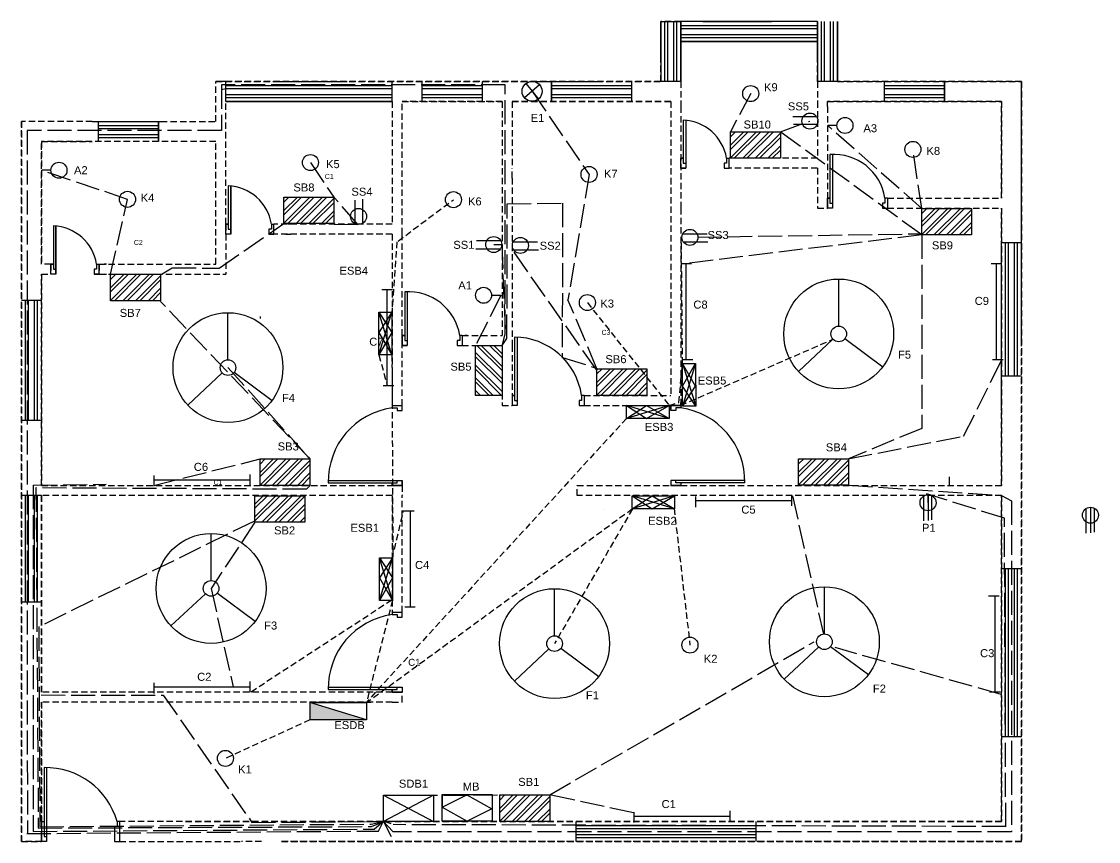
# Model space of a CAD drawing. Header units: millimetres. Extents: x 5814 to 14117, y 764 to 2474.
# Drawn here: x 13578 to 14117, y 1817 to 2227 of the extents above; entities that cross this region are included whole.
import ezdxf

# ---------------------------------------------------------------- set-up
doc = ezdxf.new("R2010")
doc.units = ezdxf.units.MM
doc.linetypes.add('ACAD_ISO02W100', pattern=[15, 12, -3])
doc.linetypes.add('HIDDEN2', pattern=[4.7625, 3.175, -1.5875])
doc.layers.get('0').update_dxf_attribs({"linetype": 'HIDDEN2'})
for name, color, linetype in [('conduit', 7, 'ACAD_ISO02W100'), ('doors', 6, 'Continuous'), ('emfittings', 7, 'Continuous'), ('fittinglabels', 7, 'Continuous'), ('fittings', 7, 'Continuous'), ('windows', 40, 'Continuous')]:
    doc.layers.add(name, color=color, linetype=linetype)
doc.layers.add('emconduit', color=1, linetype='HIDDEN2', plot=False)
doc.styles.get("Standard").update_dxf_attribs({"font": 'arial.ttf', "height": 4})

msp = doc.modelspace()

# ---------------------------------------------------------------- hatches: boundary and pattern name
at = {"layer": 'emfittings', "true_color": 0x000000}
h = msp.add_hatch(color=18, dxfattribs=at)
h.dxf.hatch_style = 1
h.paths.add_polyline_path([(13722.652, 1886.742), (13722.652, 1878.077), (13750.886, 1878.077)])
at = {"layer": 'fittings'}
h = msp.add_hatch(dxfattribs=at)
h.set_pattern_fill('ANSI32', color=256, scale=0.468168)
h.set_pattern_definition([(45, (12552.8974, 1643.121), (-3.1532, 3.1532), []), (45, (12554.9995, 1643.121), (-3.1532, 3.1532), [])])
h.paths.add_polyline_path([(13932.89, 2172.178), (13932.89, 2158.95), (13957.841, 2158.95), (13957.841, 2172.178)])
h = msp.add_hatch(dxfattribs=at)
h.set_pattern_fill('ANSI32', color=256, scale=0.468168)
h.set_pattern_definition([(45, (12329.6432, 1610.461), (-3.1532, 3.1532), []), (45, (12331.7454, 1610.461), (-3.1532, 3.1532), [])])
h.paths.add_polyline_path([(13709.636, 2139.518), (13709.636, 2126.29), (13734.586, 2126.29), (13734.586, 2139.518)])
h = msp.add_hatch(dxfattribs=at)
h.set_pattern_fill('ANSI32', color=256, scale=0.468168)
h.set_pattern_definition([(45, (12648.505, 1604.779), (-3.1532, 3.1532), []), (45, (12650.6073, 1604.779), (-3.1532, 3.1532), [])])
h.paths.add_polyline_path([(14028.498, 2133.836), (14028.498, 2120.608), (14053.448, 2120.608), (14053.448, 2133.836)])
h = msp.add_hatch(dxfattribs=at)
h.set_pattern_fill('ANSI32', color=256, scale=0.468168)
h.set_pattern_definition([(45, (12243.0306, 1571.8584), (-3.1532, 3.1532), []), (45, (12245.1328, 1571.8584), (-3.1532, 3.1532), [])])
h.paths.add_polyline_path([(13623.023, 2100.915), (13623.023, 2087.687), (13647.974, 2087.687), (13647.974, 2100.915)])
h = msp.add_hatch(dxfattribs=at)
h.set_pattern_fill('ANSI32', color=256, scale=0.468168, angle=90)
h.set_pattern_definition([(135, (14334.5092, 660.3686), (-3.1532, -3.1532), []), (135, (14334.5092, 662.4707), (-3.1532, -3.1532), [])])
h.paths.add_polyline_path([(13805.452, 2040.361), (13818.68, 2040.361), (13818.68, 2065.312), (13805.452, 2065.312)])
h = msp.add_hatch(dxfattribs=at)
h.set_pattern_fill('ANSI32', color=256, scale=0.468168)
h.set_pattern_definition([(45, (12486.1626, 1524.549), (-3.1532, 3.1532), []), (45, (12488.2647, 1524.549), (-3.1532, 3.1532), [])])
h.paths.add_polyline_path([(13866.155, 2053.606), (13866.155, 2040.378), (13891.106, 2040.378), (13891.106, 2053.606)])
h = msp.add_hatch(dxfattribs=at)
h.set_pattern_fill('ANSI32', color=256, scale=0.468168)
h.set_pattern_definition([(45, (12317.7344, 1479.5356), (-3.1532, 3.1532), []), (45, (12319.8366, 1479.5356), (-3.1532, 3.1532), [])])
h.paths.add_polyline_path([(13697.727, 2008.593), (13697.727, 1995.364), (13722.678, 1995.364), (13722.678, 2008.593)])
h = msp.add_hatch(dxfattribs=at)
h.set_pattern_fill('ANSI32', color=256, scale=0.468168)
h.set_pattern_definition([(45, (12586.9786, 1479.6086), (-3.1532, 3.1532), []), (45, (12589.081, 1479.6086), (-3.1532, 3.1532), [])])
h.paths.add_polyline_path([(13966.971, 2008.666), (13966.971, 1995.437), (13991.922, 1995.437), (13991.922, 2008.666)])
h = msp.add_hatch(dxfattribs=at)
h.set_pattern_fill('ANSI32', color=256, scale=0.468168, angle=180)
h.set_pattern_definition([(225, (15100.122, 2505.9596), (3.1532, -3.1532), []), (225, (15098.0197, 2505.9596), (3.1532, -3.1532), [])])
h.paths.add_polyline_path([(13720.129, 1976.903), (13720.129, 1990.131), (13695.179, 1990.131), (13695.179, 1976.903)])
h = msp.add_hatch(dxfattribs=at)
h.set_pattern_fill('ANSI32', color=256, scale=0.468168)
h.set_pattern_definition([(45, (12437.57, 1311.5053), (-3.1532, 3.1532), []), (45, (12439.672, 1311.5053), (-3.1532, 3.1532), [])])
h.paths.add_polyline_path([(13817.563, 1840.562), (13817.563, 1827.334), (13842.513, 1827.334), (13842.513, 1840.562)])

# ---------------------------------------------------------------- linework, layer by layer
for p, q in [((13908.068, 2227.306), (13898.068, 2227.306)), ((13898.068, 2217.306), (13898.068, 2227.306)), ((13908.068, 2227.306), (13898.068, 2227.306)), ((13908.068, 2197.306), (13908.068, 2227.306)), ((13986.375, 2197.306), (13986.375, 2227.306)), ((13898.068, 2197.306), (13898.068, 2217.306)), ((13898.068, 2197.306), (13898.068, 2217.306)), ((13908.068, 2197.306), (13908.068, 2217.306)), ((13976.375, 2197.306), (13976.375, 2217.306)), ((13675.559, 2177.306), (13675.559, 2197.306)), ((13680.559, 2197.306), (13675.559, 2197.306)), ((13908.068, 2197.306), (13908.068, 2184.806)), ((13976.375, 2197.306), (13976.375, 2187.306)), ((14078.467, 2197.306), (13986.375, 2197.306)), ((14078.467, 2197.306), (13986.375, 2197.306)), ((13680.559, 2126.04), (13680.559, 2187.306)), ((13680.559, 2187.306), (13763.772, 2187.306)), ((13763.772, 2187.306), (13763.772, 2126.04)), ((13818.68, 2187.306), (13768.772, 2187.306)), ((13768.772, 2121.04), (13768.772, 2187.306)), ((13818.68, 2187.306), (13818.68, 2070.312)), ((13818.68, 2187.306), (13818.68, 2070.312)), ((13903.068, 2187.306), (13823.68, 2187.306)), ((13823.68, 2187.306), (13823.68, 2154.068)), ((14068.467, 2187.306), (13981.375, 2187.306)), ((13981.375, 2184.806), (13981.375, 2187.306)), ((14068.467, 2187.306), (14068.467, 2138.954)), ((14068.467, 2187.306), (14068.467, 2138.954)), ((13613.834, 2177.306), (13578.467, 2177.306)), ((13613.834, 2177.306), (13648.169, 2177.306)), ((13648.169, 2177.306), (13675.559, 2177.306)), ((13588.467, 2167.306), (13588.467, 2106.04)), ((13675.559, 2167.306), (13588.467, 2167.306)), ((13588.467, 2167.306), (13613.834, 2167.306)), ((13675.559, 2106.04), (13675.559, 2167.306)), ((13823.68, 2149.068), (13823.68, 2154.068)), ((13823.68, 2149.068), (13823.68, 2154.068)), ((13976.375, 2158.954), (13932.156, 2158.954)), ((13932.156, 2153.954), (13932.156, 2158.954)), ((13976.375, 2153.954), (13932.156, 2153.954)), ((13976.375, 2153.954), (13976.375, 2133.954)), ((13823.68, 2149.068), (13823.68, 2065.312)), ((13823.68, 2149.068), (13823.68, 2065.312)), ((13981.375, 2138.954), (13981.375, 2133.954)), ((14011.395, 2138.954), (14068.467, 2138.954)), ((14011.395, 2138.954), (14011.395, 2133.954)), ((13976.375, 2133.954), (13981.375, 2133.954)), ((14011.395, 2133.954), (14068.467, 2133.954)), ((14068.467, 2133.954), (14068.467, 1995.363)), ((14068.467, 2133.954), (14068.467, 1995.363)), ((13680.559, 2126.04), (13680.559, 2121.04)), ((13763.772, 2126.04), (13704.646, 2126.04)), ((13704.646, 2121.04), (13704.646, 2126.04)), ((13713.061, 2126.04), (13711.811, 2126.04)), ((13680.559, 2121.04), (13680.559, 2101.04)), ((13763.772, 2121.04), (13704.646, 2121.04)), ((13710.561, 2121.04), (13713.061, 2121.04)), ((13763.772, 2121.04), (13763.772, 2035.383)), ((13763.772, 2121.04), (13763.772, 2035.383)), ((13768.772, 2070.312), (13768.772, 2121.04)), ((13768.772, 2070.312), (13768.772, 2121.04)), ((13593.15, 2106.04), (13588.467, 2106.04)), ((13593.15, 2106.04), (13593.15, 2101.04)), ((13617.237, 2106.04), (13675.559, 2106.04)), ((13617.237, 2106.04), (13617.237, 2101.04)), ((13620.968, 2106.04), (13619.718, 2106.04)), ((13641.675, 2106.133), (13641.675, 2106.115)), ((13588.467, 2101.04), (13588.467, 1995.363)), ((13588.467, 2101.04), (13593.15, 2101.04)), ((13617.237, 2101.04), (13675.559, 2101.04)), ((13617.237, 2101.04), (13680.559, 2101.04)), ((13618.468, 2101.04), (13620.968, 2101.04)), ((13768.772, 2070.312), (13768.772, 2065.312)), ((13798.792, 2070.312), (13818.68, 2070.312)), ((13798.792, 2070.312), (13798.792, 2065.312)), ((13801.273, 2070.312), (13800.023, 2070.312)), ((13801.273, 2070.312), (13800.023, 2070.312)), ((13768.772, 2035.383), (13768.772, 2065.312)), ((13768.772, 2035.383), (13768.772, 2065.312)), ((13798.773, 2065.312), (13801.273, 2065.312)), ((13798.773, 2065.312), (13801.273, 2065.312)), ((13798.792, 2065.312), (13818.68, 2065.312)), ((13798.792, 2065.312), (13818.68, 2065.312)), ((13818.68, 2065.312), (13818.68, 2035.378)), ((13818.68, 2065.312), (13818.68, 2035.378)), ((13823.68, 2065.312), (13823.68, 2035.378)), ((13763.772, 2035.383), (13768.772, 2035.383)), ((13818.68, 2035.378), (13823.68, 2035.378)), ((13818.68, 2035.378), (13823.68, 2035.378)), ((13823.68, 2040.378), (13823.68, 2035.378)), ((13859.7, 2040.378), (13903.068, 2040.378)), ((13859.7, 2040.378), (13903.068, 2040.378)), ((13859.7, 2040.378), (13859.7, 2035.378)), ((13859.7, 2035.378), (13903.068, 2035.378)), ((13859.7, 2035.378), (13903.068, 2035.378)), ((13903.068, 2035.378), (13908.068, 2035.378)), ((13588.467, 1995.363), (13675.559, 1995.363)), ((13675.559, 1995.363), (13763.772, 1995.363)), ((13768.772, 1995.363), (13763.772, 1995.363)), ((13768.772, 1995.363), (13768.772, 1990.363)), ((13856.269, 1995.363), (13903.068, 1995.363)), ((13856.269, 1990.363), (13856.269, 1995.363)), ((13856.269, 1992.863), (13856.269, 1992.863)), ((13908.068, 1995.363), (13903.068, 1995.363)), ((13908.068, 1995.363), (14068.467, 1995.363)), ((13588.467, 1990.363), (13588.467, 1892.009)), ((13763.772, 1990.363), (13588.467, 1990.363)), ((13763.772, 1990.363), (13763.772, 1932.029)), ((13768.772, 1932.029), (13768.772, 1990.363)), ((14068.467, 1990.363), (13856.269, 1990.363)), ((14068.467, 1990.363), (14068.467, 1827.306)), ((14068.467, 1990.363), (14068.467, 1827.306)), ((13763.772, 1932.029), (13768.772, 1932.029)), ((13763.772, 1892.009), (13588.467, 1892.009)), ((13763.772, 1892.009), (13768.772, 1892.009)), ((13768.772, 1887.009), (13768.772, 1892.009)), ((13588.467, 1887.009), (13588.467, 1827.306)), ((13763.772, 1887.009), (13588.467, 1887.009)), ((13763.772, 1887.009), (13768.772, 1887.009)), ((13578.467, 1827.323), (13578.467, 1827.306)), ((13588.467, 1827.306), (13588.467, 1817.323)), ((14068.467, 1827.306), (13627.446, 1827.306)), ((13627.446, 1827.306), (13627.446, 1817.323)), ((14068.467, 1827.323), (13660.467, 1827.323)), ((13698.467, 1827.323), (13698.467, 1827.306)), ((13708.467, 1827.323), (13708.467, 1827.306)), ((13889.495, 1827.323), (13889.495, 1827.306)), ((14068.467, 1827.323), (13915.517, 1827.323)), ((13627.446, 1817.323), (13688.467, 1817.323)), ((13627.446, 1817.323), (13688.467, 1817.323)), ((13698.467, 1817.323), (13688.467, 1817.323)), ((13698.467, 1817.323), (13688.467, 1817.323)), ((14068.467, 1817.323), (13708.467, 1817.323)), ((14068.467, 1817.323), (13708.467, 1817.323))]:
    msp.add_line(p, q)
for points in [[(13675.559, 2197.306), (13898.068, 2197.306)], [(13898.068, 2197.306), (13675.559, 2197.306)], [(13898.068, 2197.306), (13675.559, 2197.306)], [(13898.068, 2197.306), (13675.559, 2197.306)], [(13898.068, 2197.306), (13680.559, 2197.306)], [(13898.068, 2197.306), (13680.559, 2197.306)], [(13898.068, 2197.306), (13680.559, 2197.306)], [(13898.068, 2197.306), (13680.559, 2197.306)], [(13986.375, 2197.306), (14078.467, 2197.306), (14078.467, 1817.323), (13708.467, 1817.323)], [(13708.467, 1817.323), (14078.467, 1817.323), (14078.467, 2197.306), (13986.375, 2197.306)], [(13708.467, 1817.323), (14078.467, 1817.323), (14078.467, 2197.306), (13986.375, 2197.306)], [(13708.467, 1817.323), (14078.467, 1817.323), (14078.467, 2197.306), (13986.375, 2197.306)], [(13986.375, 2197.306), (14078.467, 2197.306), (14078.467, 1817.323), (13708.467, 1817.323)], [(13708.467, 1817.323), (14078.467, 1817.323), (14078.467, 2197.306), (13986.375, 2197.306)], [(13708.467, 1817.323), (14078.467, 1817.323), (14078.467, 2197.306), (13986.375, 2197.306)], [(13708.467, 1817.323), (14078.467, 1817.323), (14078.467, 2197.306), (13986.375, 2197.306)], [(14078.467, 2067.323), (14078.467, 2197.306), (13986.375, 2197.306)], [(14078.467, 2067.323), (14078.467, 2197.306), (13986.375, 2197.306)], [(13818.68, 2187.306), (13768.772, 2187.306)], [(13768.772, 2187.306), (13818.68, 2187.306)], [(13818.68, 2187.306), (13768.772, 2187.306)], [(13903.068, 2187.306), (13823.68, 2187.306)], [(13823.68, 2187.306), (13903.068, 2187.306)], [(13903.068, 2187.306), (13823.68, 2187.306)], [(13903.068, 2187.306), (13903.068, 2149.068)], [(13976.375, 2187.306), (13976.375, 2158.954)], [(14068.467, 2138.954), (14068.467, 2187.306), (13981.375, 2187.306)], [(13981.375, 2187.306), (14068.467, 2187.306), (14068.467, 2138.954)], [(14068.467, 2138.954), (14068.467, 2187.306), (13981.375, 2187.306)], [(14068.467, 2138.954), (14068.467, 2187.306), (13981.375, 2187.306)], [(14068.467, 2138.954), (14068.467, 2187.306), (13981.375, 2187.306)], [(13908.068, 2184.806), (13908.068, 2133.954)], [(13981.375, 2184.806), (13981.375, 2133.954)], [(13588.467, 1817.323), (13578.467, 1817.323), (13578.467, 2177.306)], [(13578.467, 2177.306), (13578.467, 1817.323), (13588.467, 1817.323)], [(13588.467, 1817.323), (13578.467, 1817.323), (13578.467, 2177.306)], [(13578.467, 2177.306), (13578.467, 1817.323), (13588.467, 1817.323)], [(13578.467, 2177.306), (13578.467, 1817.323), (13588.467, 1817.323)], [(13578.467, 2177.306), (13578.467, 1817.323), (13588.467, 1817.323)], [(13588.467, 1817.323), (13578.467, 1817.323), (13578.467, 2177.306)], [(13578.467, 2177.306), (13578.467, 1817.323), (13588.467, 1817.323)], [(13588.467, 1817.323), (13578.467, 1817.323), (13578.467, 2177.306)], [(13578.467, 2177.306), (13578.467, 1817.323), (13588.467, 1817.323)], [(13578.467, 2177.306), (13578.467, 1817.323), (13588.467, 1817.323)], [(13578.467, 2177.306), (13578.467, 1817.323), (13588.467, 1817.323)], [(13588.467, 2167.306), (13588.467, 2106.04)], [(13588.467, 2106.04), (13588.467, 2167.306)], [(13588.467, 2167.306), (13588.467, 2106.04)], [(13903.068, 2149.068), (13903.068, 2040.378)], [(13903.068, 2149.068), (13903.068, 2040.378)], [(13908.068, 2133.954), (13908.068, 2035.378)], [(13908.068, 2133.954), (13908.068, 2035.378)], [(14068.467, 1995.363), (14068.467, 2133.954)], [(14068.467, 2133.954), (14068.467, 1995.363)], [(14068.467, 1995.363), (14068.467, 2133.954)], [(13588.467, 2101.04), (13588.467, 1995.363)], [(13588.467, 1995.363), (13588.467, 2101.04)], [(13588.467, 2101.04), (13588.467, 1995.363)], [(13588.467, 1990.363), (13588.467, 1892.009)], [(13588.467, 1892.009), (13588.467, 1990.363)], [(13588.467, 1990.363), (13588.467, 1892.009)], [(14068.467, 1990.363), (14068.467, 1827.306), (13627.446, 1827.306)], [(13660.467, 1827.323), (14068.467, 1827.323), (14068.467, 1990.363)], [(13660.467, 1827.323), (14068.467, 1827.323), (14068.467, 1990.363)], [(13588.467, 1827.306), (13588.467, 1887.009)], [(13588.467, 1887.009), (13588.467, 1827.323)]]:
    msp.add_lwpolyline(points)
msp.add_arc((13624.467, 1827.306), 36, 0, 0.02786)
at = {"layer": 'conduit'}
for p, q in [((13820.295, 2195.598), (13678.427, 2195.598)), ((13678.427, 2195.598), (13678.427, 2172.851)), ((13678.516, 2193.382), (13680.559, 2193.806)), ((13820.295, 2071), (13820.295, 2195.598)), ((13833.724, 2192.406), (13862.193, 2150.848)), ((13943.008, 2191.255), (13932.89, 2172.178)), ((13957.841, 2172.178), (13972.616, 2177.553)), ((14028.498, 2133.836), (13981.506, 2175.333)), ((13678.427, 2172.851), (13581.313, 2172.851)), ((13581.313, 2172.851), (13581.369, 1821.246)), ((13932.89, 2172.178), (13957.841, 2172.178)), ((14028.498, 2120.608), (13957.841, 2172.178)), ((14028.498, 2133.836), (14024.1, 2163.374)), ((13722.896, 2156.8), (13734.586, 2139.518)), ((13631.436, 2138.399), (13588.56, 2152.935)), ((13862.193, 2150.848), (13851.639, 2088.082)), ((13746.63, 2125.819), (13734.89, 2139.186)), ((13821.131, 2068.785), (13821.312, 2136.097)), ((13821.312, 2136.097), (13848.952, 2136.418)), ((13848.952, 2136.418), (13848.765, 2059.04)), ((13677.256, 2103.976), (13709.636, 2126.29)), ((13734.754, 2125.956), (13746.63, 2125.819)), ((14028.498, 2120.608), (13910.8, 2106.38)), ((13916.743, 2119.502), (14028.498, 2121.17)), ((14028.498, 2120.608), (14028.498, 2023.841)), ((13814.537, 2115.813), (13818.537, 2115.813)), ((13818.537, 2115.813), (13818.537, 2115.813)), ((13818.537, 2115.813), (13820.295, 2071)), ((13866.051, 2053.023), (13823.23, 2114.092)), ((13648.773, 2101.206), (13653.814, 2104.228)), ((13653.814, 2104.228), (13677.256, 2103.976)), ((13818.08, 2090.407), (13805.452, 2065.312)), ((13722.678, 2008.593), (13647.991, 2087.344)), ((13866.155, 2053.606), (13851.639, 2088.082)), ((13697.769, 2079.78), (13697.769, 2079.78)), ((13697.769, 2079.78), (13697.769, 2078.868)), ((13818.68, 2065.312), (13821.131, 2068.785)), ((13818.916, 2065.794), (13820.295, 2071)), ((13848.973, 2059.299), (13865.885, 2054.047)), ((14049.469, 2019.969), (14068.597, 2058.445)), ((13681.684, 2054.245), (13722.678, 2008.593)), ((13991.778, 2008.66), (14049.469, 2019.969)), ((14028.498, 2023.841), (13991.922, 2008.666)), ((13644.563, 1995.363), (13697.727, 2008.593)), ((13966.971, 2008.666), (13991.922, 2008.666)), ((13584.283, 1995.416), (13620.742, 1995.954)), ((13584.283, 1995.416), (13584.283, 1822.348)), ((13721.006, 1993.413), (13585.683, 1994.131)), ((13585.683, 1994.131), (13586.84, 1824.037)), ((13722.845, 1995.251), (13721.006, 1993.413)), ((13991.922, 1995.437), (14068.467, 1990.363)), ((13963.867, 1990.13), (13979.372, 1920.903)), ((14069.846, 1978.928), (14030.836, 1991.212)), ((14068.467, 1990.363), (14073.42, 1987.674)), ((14073.42, 1987.674), (14073.42, 1822.21)), ((13694.933, 1977.526), (13587.081, 1924.685)), ((13695.179, 1976.903), (13673.255, 1943.826)), ((14070.529, 1824.659), (14069.846, 1978.928)), ((13673.255, 1943.826), (13684.216, 1894.633)), ((13587.081, 1924.685), (13587.67, 1824.702)), ((13842.513, 1840.562), (13974.692, 1917.155)), ((14068.228, 1890.873), (13985.203, 1914.245)), ((13588.284, 1890.563), (13649.339, 1890.446)), ((13649.339, 1890.446), (13693.608, 1826.873)), ((13759.442, 1840.531), (13817.563, 1840.562)), ((13884.375, 1831.666), (13842.513, 1840.562)), ((13587.67, 1824.702), (13753.332, 1826.002)), ((13693.49, 1826.872), (13759.442, 1827.303)), ((13753.332, 1826.002), (13760.152, 1827.421)), ((13753.456, 1824.766), (13759.548, 1827.332)), ((13754.8, 1823.527), (13759.81, 1827.835)), ((13756.956, 1822.551), (13759.412, 1827.409)), ((13764.288, 1822.21), (13759.17, 1827.682)), ((13759.442, 1827.303), (13763.288, 1819.77)), ((13759.554, 1827.401), (13763.028, 1826.349)), ((14070.528, 1824.772), (13764.221, 1825.734)), ((13581.113, 1821.246), (13756.956, 1822.551)), ((13584.283, 1822.348), (13754.8, 1823.527)), ((13586.84, 1824.037), (13753.456, 1824.766)), ((14073.42, 1822.21), (13764.288, 1822.21))]:
    msp.add_line(p, q, dxfattribs=at)
msp.add_lwpolyline([(13623.023, 2100.915), (13631.436, 2138.399)], dxfattribs=at)
at = {"layer": 'doors', "color": 215, "true_color": 0xa953a0}
for p, q in [((13909.318, 2178.008), (13909.318, 2156.454)), ((13909.318, 2178.008), (13909.318, 2156.454)), ((13910.568, 2177.927), (13910.568, 2153.954)), ((13910.568, 2177.911), (13910.568, 2153.954)), ((13982.625, 2160.765), (13982.625, 2136.454)), ((13983.875, 2160.831), (13983.875, 2133.954)), ((13909.318, 2158.954), (13908.068, 2158.954)), ((13908.068, 2153.954), (13910.568, 2153.954)), ((13910.568, 2153.954), (13908.068, 2153.954)), ((13908.068, 2153.954), (13910.568, 2153.954)), ((13909.318, 2156.454), (13910.568, 2156.454)), ((13909.318, 2156.454), (13910.568, 2156.454)), ((13929.656, 2156.454), (13929.656, 2153.954)), ((13930.906, 2156.454), (13929.656, 2156.454)), ((13929.656, 2153.954), (13932.156, 2153.954)), ((13929.656, 2153.954), (13932.156, 2153.954)), ((13930.906, 2158.954), (13932.156, 2158.954)), ((13930.906, 2158.954), (13930.906, 2156.454)), ((13932.156, 2153.954), (13932.156, 2158.954)), ((13982.625, 2158.008), (13982.625, 2136.454)), ((13983.875, 2157.911), (13983.875, 2133.954)), ((13683.059, 2145.013), (13681.809, 2145.095)), ((13681.809, 2145.095), (13681.809, 2126.04)), ((13683.059, 2121.04), (13683.059, 2145.013)), ((13981.375, 2138.954), (13982.625, 2138.954)), ((13982.625, 2138.954), (13981.375, 2138.954)), ((13981.375, 2133.954), (13981.375, 2138.954)), ((13981.375, 2138.954), (13981.375, 2133.954)), ((14010.145, 2138.954), (14010.145, 2136.454)), ((14011.395, 2138.954), (14010.145, 2138.954)), ((14010.145, 2138.954), (14010.145, 2136.454)), ((14011.395, 2138.954), (14011.395, 2133.954)), ((13983.875, 2133.954), (13981.375, 2133.954)), ((13982.625, 2136.454), (13983.875, 2136.454)), ((13982.625, 2136.454), (13983.875, 2136.454)), ((14008.895, 2136.454), (14008.895, 2133.954)), ((14010.145, 2136.454), (14008.895, 2136.454)), ((14008.895, 2136.454), (14008.895, 2133.954)), ((14008.895, 2133.954), (14011.395, 2133.954)), ((13595.65, 2125.013), (13594.4, 2125.095)), ((13594.4, 2125.095), (13594.4, 2106.04)), ((13595.65, 2101.04), (13595.65, 2125.013)), ((13680.559, 2121.04), (13680.559, 2126.04)), ((13680.559, 2126.04), (13681.809, 2126.04)), ((13681.809, 2126.04), (13681.809, 2123.54)), ((13681.809, 2123.54), (13683.059, 2123.54)), ((13683.059, 2123.54), (13683.059, 2121.04)), ((13702.146, 2123.54), (13702.146, 2121.04)), ((13703.396, 2123.54), (13702.146, 2123.54)), ((13703.396, 2126.04), (13704.646, 2126.04)), ((13703.396, 2126.04), (13703.396, 2123.54)), ((13704.646, 2121.04), (13704.646, 2126.04)), ((13683.059, 2121.04), (13680.559, 2121.04)), ((13702.146, 2121.04), (13704.646, 2121.04)), ((13593.15, 2101.04), (13593.15, 2106.04)), ((13593.15, 2106.04), (13594.4, 2106.04)), ((13594.4, 2106.04), (13594.4, 2103.54)), ((13615.987, 2106.04), (13617.237, 2106.04)), ((13615.987, 2106.04), (13615.987, 2103.54)), ((13617.237, 2101.04), (13617.237, 2106.04)), ((13595.65, 2101.04), (13593.15, 2101.04)), ((13594.4, 2103.54), (13595.65, 2103.54)), ((13595.65, 2103.54), (13595.65, 2101.04)), ((13614.737, 2103.54), (13614.737, 2101.04)), ((13615.987, 2103.54), (13614.737, 2103.54)), ((13614.737, 2101.04), (13617.237, 2101.04)), ((13770.022, 2092.123), (13770.022, 2067.812)), ((13770.022, 2092.123), (13770.022, 2067.812)), ((13771.272, 2092.189), (13771.272, 2065.312)), ((13771.272, 2092.189), (13771.272, 2065.312)), ((13768.772, 2070.312), (13768.772, 2065.312)), ((13768.772, 2070.312), (13768.772, 2065.312)), ((13770.022, 2067.812), (13771.272, 2067.812)), ((13770.022, 2067.812), (13771.272, 2067.812)), ((13770.022, 2067.812), (13771.272, 2067.812)), ((13770.022, 2067.812), (13771.272, 2067.812)), ((13770.022, 2067.812), (13771.272, 2067.812)), ((13770.022, 2067.812), (13771.272, 2067.812)), ((13796.292, 2067.812), (13796.292, 2065.312)), ((13797.542, 2067.812), (13796.292, 2067.812)), ((13796.292, 2067.812), (13796.292, 2065.312)), ((13796.292, 2067.812), (13796.292, 2065.312)), ((13797.542, 2067.812), (13796.292, 2067.812)), ((13796.292, 2067.812), (13796.292, 2065.312)), ((13797.542, 2070.312), (13797.542, 2067.812)), ((13798.792, 2070.312), (13797.542, 2070.312)), ((13797.542, 2070.312), (13797.542, 2067.812)), ((13797.542, 2070.312), (13797.542, 2067.812)), ((13797.542, 2070.312), (13797.542, 2067.812)), ((13798.792, 2070.312), (13798.792, 2065.312)), ((13798.792, 2070.312), (13798.792, 2065.312)), ((13824.93, 2069.541), (13824.93, 2037.878)), ((13824.93, 2069.541), (13824.93, 2037.878)), ((13826.18, 2069.505), (13826.18, 2035.378)), ((13826.18, 2069.505), (13826.18, 2035.378)), ((13771.272, 2065.312), (13768.772, 2065.312)), ((13771.272, 2065.312), (13768.772, 2065.312)), ((13796.292, 2065.312), (13798.792, 2065.312)), ((13763.772, 2035.383), (13763.772, 2034.133)), ((13763.772, 2035.383), (13768.772, 2035.383)), ((13763.772, 2035.383), (13763.772, 2034.133)), ((13763.772, 2035.383), (13768.772, 2035.383)), ((13768.772, 2032.883), (13768.772, 2035.383)), ((13768.772, 2032.883), (13768.772, 2035.383)), ((13823.68, 2040.378), (13823.68, 2035.378)), ((13823.68, 2040.378), (13823.68, 2035.378)), ((13826.18, 2035.378), (13823.68, 2035.378)), ((13826.18, 2035.378), (13823.68, 2035.378)), ((13824.93, 2037.878), (13826.18, 2037.878)), ((13824.93, 2037.878), (13826.18, 2037.878)), ((13857.2, 2037.878), (13857.2, 2035.378)), ((13858.45, 2037.878), (13857.2, 2037.878)), ((13857.2, 2037.878), (13857.2, 2035.378)), ((13857.2, 2037.878), (13857.2, 2035.378)), ((13858.45, 2037.878), (13857.2, 2037.878)), ((13857.2, 2037.878), (13857.2, 2035.378)), ((13857.2, 2035.378), (13859.7, 2035.378)), ((13857.2, 2035.378), (13859.7, 2035.378)), ((13858.45, 2040.378), (13858.45, 2037.878)), ((13859.7, 2040.378), (13858.45, 2040.378)), ((13858.45, 2040.378), (13858.45, 2037.878)), ((13858.45, 2040.378), (13858.45, 2037.878)), ((13859.7, 2040.378), (13858.45, 2040.378)), ((13858.45, 2040.378), (13858.45, 2037.878)), ((13859.7, 2040.378), (13859.7, 2035.378)), ((13859.7, 2040.378), (13859.7, 2035.378)), ((13908.068, 2035.383), (13903.068, 2035.383)), ((13903.068, 2032.883), (13903.068, 2035.383)), ((13908.068, 2035.383), (13903.068, 2035.383)), ((13903.068, 2032.883), (13903.068, 2035.383)), ((13908.068, 2035.383), (13908.068, 2034.133)), ((13908.068, 2035.383), (13908.068, 2034.133)), ((13763.772, 2034.133), (13766.272, 2034.133)), ((13763.772, 2034.133), (13766.272, 2034.133)), ((13766.272, 2034.133), (13766.272, 2032.883)), ((13766.272, 2034.133), (13766.272, 2032.883)), ((13766.272, 2032.883), (13768.772, 2032.883)), ((13766.272, 2032.883), (13768.772, 2032.883)), ((13905.568, 2032.883), (13903.068, 2032.883)), ((13905.568, 2032.883), (13903.068, 2032.883)), ((13908.068, 2034.133), (13905.568, 2034.133)), ((13905.568, 2034.133), (13905.568, 2032.883)), ((13908.068, 2034.133), (13905.568, 2034.133)), ((13905.568, 2034.133), (13905.568, 2032.883)), ((13731.848, 1997.863), (13768.772, 1997.863)), ((13740.021, 1997.863), (13768.772, 1997.863)), ((13766.272, 1996.613), (13766.272, 1997.863)), ((13766.272, 1996.613), (13766.272, 1997.863)), ((13768.772, 1997.863), (13768.772, 1995.363)), ((13931.82, 1997.863), (13903.068, 1997.863)), ((13939.993, 1997.863), (13903.068, 1997.863)), ((13903.068, 1997.863), (13903.068, 1995.363)), ((13905.568, 1996.613), (13905.568, 1997.863)), ((13905.568, 1996.613), (13905.568, 1997.863)), ((13731.826, 1996.613), (13766.272, 1996.613)), ((13740.057, 1996.613), (13766.272, 1996.613)), ((13763.772, 1995.363), (13768.772, 1995.363)), ((13908.068, 1995.363), (13903.068, 1995.363)), ((13931.783, 1996.613), (13905.568, 1996.613)), ((13940.015, 1996.613), (13905.568, 1996.613)), ((13763.772, 1932.029), (13763.772, 1930.779)), ((13763.772, 1932.029), (13768.772, 1932.029)), ((13763.772, 1930.779), (13766.272, 1930.779)), ((13766.272, 1930.779), (13766.272, 1929.529)), ((13766.272, 1929.529), (13768.772, 1929.529)), ((13768.772, 1929.529), (13768.772, 1932.029)), ((13731.826, 1893.259), (13766.272, 1893.259)), ((13731.848, 1894.509), (13768.772, 1894.509)), ((13740.021, 1894.509), (13768.772, 1894.509)), ((13740.057, 1893.259), (13766.272, 1893.259)), ((13763.772, 1893.259), (13763.772, 1892.009)), ((13763.772, 1892.009), (13763.772, 1893.259)), ((13763.772, 1892.009), (13768.772, 1892.009)), ((13768.772, 1892.009), (13763.772, 1892.009)), ((13763.772, 1892.009), (13768.772, 1892.009)), ((13766.272, 1893.259), (13766.272, 1894.509)), ((13766.272, 1893.259), (13766.272, 1894.509)), ((13768.772, 1894.509), (13768.772, 1892.009)), ((13768.772, 1894.509), (13768.772, 1892.009)), ((13589.717, 1854.27), (13589.717, 1819.823)), ((13590.967, 1854.248), (13590.967, 1817.323)), ((13589.717, 1846.038), (13589.717, 1819.823)), ((13590.967, 1846.075), (13590.967, 1817.323)), ((13626.196, 1827.306), (13626.196, 1824.806)), ((13627.446, 1827.306), (13626.196, 1827.306)), ((13627.446, 1827.306), (13627.446, 1817.323)), ((13588.467, 1822.323), (13588.467, 1817.323)), ((13589.717, 1819.823), (13590.967, 1819.823)), ((13589.717, 1819.823), (13590.967, 1819.823)), ((13624.946, 1824.806), (13624.946, 1817.323)), ((13626.196, 1824.806), (13624.946, 1824.806)), ((13590.967, 1817.323), (13588.467, 1817.323)), ((13624.946, 1817.323), (13627.446, 1817.323))]:
    msp.add_line(p, q, dxfattribs=at)
at = {"layer": 'doors'}
for p, q in [((13908.068, 2158.954), (13909.318, 2158.954)), ((13908.068, 2153.954), (13908.068, 2158.954)), ((13908.068, 2158.954), (13909.318, 2158.954)), ((13908.068, 2153.954), (13908.068, 2158.954)), ((13681.809, 2145.095), (13681.809, 2123.54)), ((13681.809, 2145.095), (13681.809, 2123.54)), ((13683.059, 2145.013), (13683.059, 2121.04)), ((13683.059, 2144.997), (13683.059, 2121.04)), ((13594.4, 2125.095), (13594.4, 2103.54)), ((13594.4, 2125.095), (13594.4, 2103.54)), ((13595.65, 2125.013), (13595.65, 2101.04)), ((13595.65, 2124.997), (13595.65, 2101.04)), ((13680.559, 2126.04), (13681.809, 2126.04)), ((13680.559, 2121.04), (13680.559, 2126.04)), ((13680.559, 2126.04), (13681.809, 2126.04)), ((13681.809, 2126.04), (13680.559, 2126.04)), ((13680.559, 2121.04), (13680.559, 2126.04)), ((13681.809, 2123.54), (13683.059, 2123.54)), ((13681.809, 2123.54), (13683.059, 2123.54)), ((13704.646, 2121.04), (13702.146, 2121.04)), ((13593.15, 2106.04), (13594.4, 2106.04)), ((13593.15, 2101.04), (13593.15, 2106.04)), ((13593.15, 2106.04), (13594.4, 2106.04)), ((13594.4, 2106.04), (13593.15, 2106.04)), ((13593.15, 2101.04), (13593.15, 2106.04)), ((13594.4, 2103.54), (13595.65, 2103.54)), ((13594.4, 2103.54), (13595.65, 2103.54)), ((13617.237, 2101.04), (13614.737, 2101.04)), ((13770.022, 2089.366), (13770.022, 2067.812)), ((13770.022, 2089.366), (13770.022, 2067.812)), ((13770.022, 2089.366), (13770.022, 2067.812)), ((13770.022, 2089.366), (13770.022, 2067.812)), ((13771.272, 2089.285), (13771.272, 2065.312)), ((13771.272, 2089.285), (13771.272, 2065.312)), ((13771.272, 2089.269), (13771.272, 2065.312)), ((13771.272, 2089.269), (13771.272, 2065.312)), ((13768.772, 2070.312), (13770.022, 2070.312)), ((13768.772, 2065.312), (13768.772, 2070.312)), ((13768.772, 2070.312), (13770.022, 2070.312)), ((13770.022, 2070.312), (13768.772, 2070.312)), ((13768.772, 2065.312), (13768.772, 2070.312)), ((13768.772, 2070.312), (13770.022, 2070.312)), ((13768.772, 2065.312), (13768.772, 2070.312)), ((13768.772, 2070.312), (13770.022, 2070.312)), ((13770.022, 2070.312), (13768.772, 2070.312)), ((13768.772, 2065.312), (13768.772, 2070.312)), ((13768.772, 2065.312), (13771.272, 2065.312)), ((13771.272, 2065.312), (13768.772, 2065.312)), ((13768.772, 2065.312), (13771.272, 2065.312)), ((13768.772, 2065.312), (13771.272, 2065.312)), ((13771.272, 2065.312), (13768.772, 2065.312)), ((13768.772, 2065.312), (13771.272, 2065.312)), ((13823.68, 2040.378), (13824.93, 2040.378)), ((13823.68, 2040.378), (13824.93, 2040.378)), ((13768.772, 1995.363), (13768.772, 1997.863)), ((13768.772, 1997.863), (13768.772, 1995.363)), ((13903.068, 1997.863), (13903.068, 1995.363)), ((13763.772, 1996.613), (13763.772, 1995.363)), ((13763.772, 1995.363), (13763.772, 1996.613)), ((13768.772, 1995.363), (13763.772, 1995.363)), ((13903.068, 1995.363), (13908.068, 1995.363)), ((13588.467, 1827.323), (13588.467, 1817.323)), ((13588.467, 1827.323), (13589.717, 1827.323)), ((13588.467, 1817.323), (13588.467, 1822.323)), ((13590.967, 1817.323), (13588.467, 1817.323)), ((13590.967, 1817.323), (13588.467, 1817.323))]:
    msp.add_line(p, q, dxfattribs=at)
at = {"layer": 'doors', "color": 215, "true_color": 0xa953a0}
for points in [[(13982.625, 2138.954), (13981.375, 2138.954)], [(13770.022, 2070.312), (13768.772, 2070.312)], [(13770.022, 2070.312), (13768.772, 2070.312)], [(13824.93, 2040.378), (13823.68, 2040.378)], [(13824.93, 2040.378), (13823.68, 2040.378)], [(13903.068, 2035.383), (13903.068, 2033.438)], [(13903.068, 2035.383), (13903.068, 2033.438)], [(13763.772, 1996.613), (13763.772, 1995.363)], [(13908.068, 1996.613), (13908.068, 1995.363)], [(13908.068, 1996.613), (13908.068, 1995.363)], [(13763.772, 1893.259), (13763.772, 1892.009)]]:
    msp.add_lwpolyline(points, dxfattribs=at)
at = {"layer": 'doors'}
msp.add_lwpolyline([(13903.068, 1997.863), (13903.068, 1995.363)], dxfattribs=at)
at = {"layer": 'doors', "color": 215, "true_color": 0xa953a0}
for centre, radius, start, end in [((13908.472, 2155.294), 22.73, 9.26547, 87.86572), ((13984.601, 2134.992), 25.849, 8.81558, 94.38491), ((13680.963, 2122.38), 22.73, 9.26547, 87.86572), ((13593.553, 2102.38), 22.73, 9.26547, 87.86572), ((13771.999, 2066.35), 25.849, 8.81558, 94.38491), ((13771.999, 2066.35), 25.849, 8.81558, 94.38491), ((13824.576, 2035.288), 34.254, 8.54476, 89.40715), ((13824.576, 2035.288), 34.254, 8.54476, 89.40715), ((13768.834, 1997.462), 37.018, 97.8589, 181.31498), ((13903.007, 1997.462), 37.018, 358.68502, 82.1411), ((13768.834, 1894.109), 37.018, 97.8589, 181.31498), ((13590.567, 1817.262), 37.018, 15.7435, 91.31498)]:
    msp.add_arc(centre, radius, start, end, dxfattribs=at)
at = {"layer": 'emconduit'}
for p, q in [((13766.702, 2117.541), (13794.371, 2138.233)), ((13766.162, 2117.227), (13763.646, 2081.926)), ((13908.928, 2056.295), (13908.334, 2119.349)), ((13861.344, 2086.791), (13902.217, 2035.372)), ((13908.068, 2035.378), (13984.141, 2068.432)), ((13757.107, 2060.619), (13761.33, 2045.335)), ((13763.646, 2060.619), (13764.108, 1959.452)), ((13908.068, 2035.383), (13908.744, 2058.38)), ((13907.085, 2036.848), (13908.928, 2056.295)), ((13908.068, 2034.922), (13902.217, 2035.372)), ((13902.224, 2035.378), (13907.085, 2036.848)), ((13880.911, 2028.833), (13750.943, 1887.009)), ((13883.897, 1983.585), (13751.556, 1887.059)), ((13763.772, 1958.702), (13769.464, 1982.875)), ((13883.897, 1983.585), (13844.969, 1916.237)), ((13904.721, 1983.824), (13912.635, 1915.51)), ((13693.204, 1892.2), (13763.772, 1938.282)), ((13763.908, 1937.839), (13750.905, 1886.859)), ((13722.652, 1878.077), (13680.39, 1858.875))]:
    msp.add_line(p, q, dxfattribs=at)
at = {"layer": 'emfittings'}
for p, q in [((13763.646, 2081.926), (13757.107, 2071.897)), ((13763.646, 2060.619), (13757.107, 2081.926)), ((13757.107, 2081.926), (13763.646, 2071.897)), ((13757.107, 2060.619), (13763.646, 2081.926)), ((13757.107, 2071.897), (13763.646, 2060.619)), ((13763.646, 2071.897), (13757.107, 2060.619)), ((13915.484, 2045.027), (13908.928, 2056.295)), ((13908.928, 2056.295), (13915.499, 2034.998)), ((13908.945, 2045.017), (13915.467, 2056.304)), ((13915.467, 2056.304), (13908.96, 2034.988)), ((13915.499, 2034.998), (13908.945, 2045.017)), ((13908.96, 2034.988), (13915.484, 2045.027)), ((13880.911, 2035.372), (13890.939, 2028.833)), ((13902.217, 2035.372), (13880.911, 2028.833)), ((13880.911, 2028.833), (13890.939, 2035.372)), ((13902.217, 2028.833), (13880.911, 2035.372)), ((13890.939, 2028.833), (13902.217, 2035.372)), ((13890.939, 2035.372), (13902.217, 2028.833)), ((13883.668, 1990.213), (13893.696, 1983.674)), ((13904.974, 1990.213), (13883.668, 1983.674)), ((13883.668, 1983.674), (13893.696, 1990.213)), ((13904.974, 1983.674), (13883.668, 1990.213)), ((13893.696, 1983.674), (13904.974, 1990.213)), ((13893.696, 1990.213), (13904.974, 1983.674)), ((13763.908, 1959.145), (13757.369, 1949.117)), ((13763.908, 1937.839), (13757.369, 1959.145)), ((13757.369, 1959.145), (13763.908, 1949.117)), ((13757.369, 1937.839), (13763.908, 1959.145)), ((13757.369, 1949.117), (13763.908, 1937.839)), ((13763.908, 1949.117), (13757.369, 1937.839)), ((13722.652, 1886.742), (13750.886, 1886.742)), ((13750.886, 1878.077), (13722.652, 1886.742)), ((13722.652, 1886.742), (13722.652, 1878.077)), ((13724.847, 1887.003), (13753.08, 1887.003)), ((13750.886, 1878.077), (13722.652, 1878.077))]:
    msp.add_line(p, q, dxfattribs=at)
for points in [[(13763.646, 2081.926), (13763.646, 2060.619), (13757.107, 2060.619), (13757.107, 2081.926)], [(13908.96, 2034.988), (13908.928, 2056.295), (13915.467, 2056.304), (13915.499, 2034.998)], [(13880.911, 2035.372), (13902.217, 2035.372), (13902.217, 2028.833), (13880.911, 2028.833)], [(13883.668, 1990.213), (13904.974, 1990.213), (13904.974, 1983.674), (13883.668, 1983.674)], [(13763.908, 1959.145), (13763.908, 1937.839), (13757.369, 1937.839), (13757.369, 1959.145)]]:
    msp.add_lwpolyline(points, close=True, dxfattribs=at)
msp.add_lwpolyline([(13722.652, 1886.742), (13750.886, 1886.742), (13750.886, 1878.077)], dxfattribs=at)
at = {"layer": 'fittings'}
for p, q in [((13837.473, 2195.715), (13829.976, 2189.096)), ((13830.529, 2196.251), (13833.724, 2192.406)), ((13833.724, 2192.406), (13836.92, 2188.56)), ((13975.646, 2179.695), (13964.048, 2179.695)), ((13975.922, 2175.867), (13964.456, 2175.867)), ((13986.134, 2175.333), (13981.506, 2175.333)), ((13593.188, 2152.935), (13588.56, 2152.935)), ((13745.245, 2126.562), (13745.245, 2138.028)), ((13749.074, 2126.838), (13749.074, 2138.436)), ((13818.01, 2117.585), (13805.964, 2117.585)), ((13824.368, 2117.143), (13836.414, 2117.143)), ((13909.154, 2121.17), (13921.2, 2121.17)), ((13909.444, 2117.148), (13921.628, 2117.148)), ((13817.72, 2113.562), (13805.536, 2113.562)), ((13824.658, 2113.121), (13836.842, 2113.121)), ((13908.147, 2106.38), (13913.454, 2106.38)), ((13910.8, 2098.034), (13910.8, 2106.38)), ((13910.8, 2058.38), (13910.8, 2106.38)), ((14063.245, 2106.38), (14068.552, 2106.38)), ((14065.899, 2098.034), (14065.899, 2106.38)), ((14065.899, 2058.38), (14065.899, 2106.38)), ((13910.8, 2058.38), (13910.8, 2098.034)), ((13987, 2074.991), (13987, 2098.562)), ((14065.899, 2058.38), (14065.899, 2098.034)), ((13758.676, 2093.335), (13763.984, 2093.335)), ((13761.33, 2084.988), (13761.33, 2093.335)), ((13761.33, 2045.335), (13761.33, 2093.335)), ((13813.452, 2090.407), (13818.08, 2090.407)), ((13761.33, 2045.335), (13761.33, 2084.988)), ((13681.684, 2058.148), (13681.684, 2081.718)), ((13984.141, 2068.432), (13966.876, 2052.386)), ((13990.135, 2068.765), (14009.069, 2054.727)), ((13908.744, 2058.38), (13914.051, 2058.38)), ((14063.842, 2058.38), (14069.15, 2058.38)), ((13678.825, 2051.588), (13661.56, 2035.542)), ((13684.819, 2051.921), (13703.754, 2037.884)), ((13759.274, 2045.335), (13764.581, 2045.335)), ((13644.563, 2000.267), (13644.563, 1994.96)), ((13644.563, 1998.211), (13684.216, 1998.211)), ((13644.563, 1998.211), (13692.563, 1998.211)), ((13684.216, 1998.211), (13692.563, 1998.211)), ((13692.563, 2000.865), (13692.563, 1995.557)), ((14042.15, 1999.603), (14042.15, 1995.704)), ((13915.438, 1989.827), (13915.438, 1984.52)), ((13915.438, 1987.771), (13955.092, 1987.771)), ((13915.438, 1987.771), (13963.438, 1987.771)), ((13955.092, 1987.771), (13963.438, 1987.771)), ((13963.438, 1990.424), (13963.438, 1985.117)), ((14029.395, 1989.882), (14029.395, 1977.698)), ((14031.646, 1986.699), (14031.646, 1990.598)), ((14031.646, 1990.598), (14031.646, 1977.85)), ((14033.417, 1990.172), (14033.417, 1978.127)), ((13774.732, 1982.552), (13769.424, 1982.552)), ((13772.676, 1982.552), (13772.676, 1942.898)), ((13772.676, 1982.552), (13772.676, 1934.552)), ((14110.612, 1983.657), (14110.612, 1971.472)), ((14112.863, 1984.372), (14112.863, 1971.624)), ((14114.634, 1983.946), (14114.634, 1971.901)), ((13673.255, 1947.729), (13673.255, 1971.299)), ((13844.969, 1920.14), (13844.969, 1943.71)), ((13979.833, 1921.075), (13979.833, 1944.646)), ((13670.396, 1941.17), (13653.131, 1925.123)), ((13676.39, 1941.502), (13695.325, 1927.465)), ((13772.676, 1942.898), (13772.676, 1934.552)), ((14067.151, 1939.975), (14061.843, 1939.975)), ((14065.094, 1939.975), (14065.094, 1900.321)), ((14065.094, 1939.975), (14065.094, 1891.975)), ((13775.329, 1934.552), (13770.022, 1934.552)), ((13842.111, 1913.58), (13824.846, 1897.534)), ((13848.104, 1913.913), (13867.039, 1899.876)), ((13976.974, 1914.516), (13959.709, 1898.47)), ((13982.968, 1914.849), (14001.902, 1900.812)), ((13644.563, 1896.689), (13644.563, 1891.382)), ((13692.563, 1897.287), (13692.563, 1891.979)), ((14065.094, 1900.321), (14065.094, 1891.975)), ((13644.563, 1894.633), (13684.216, 1894.633)), ((13644.563, 1894.633), (13692.563, 1894.633)), ((13684.216, 1894.633), (13692.563, 1894.633)), ((14067.748, 1891.975), (14062.441, 1891.975)), ((13759.442, 1840.531), (13784.393, 1827.323)), ((13784.393, 1840.531), (13759.442, 1827.323)), ((13788.754, 1840.776), (13788.754, 1834.44)), ((13788.754, 1834.44), (13801.038, 1840.614)), ((13801.038, 1840.614), (13813.573, 1833.723)), ((13788.754, 1834.44), (13801.288, 1827.548)), ((13813.573, 1833.723), (13801.288, 1827.548)), ((13884.59, 1832.051), (13884.59, 1826.744)), ((13932.59, 1832.649), (13932.59, 1827.341)), ((13788.754, 1827.548), (13801.288, 1827.548)), ((13884.59, 1829.995), (13924.244, 1829.995)), ((13884.59, 1829.995), (13932.59, 1829.995)), ((13924.244, 1829.995), (13932.59, 1829.995))]:
    msp.add_line(p, q, dxfattribs=at)
for points in [[(13932.89, 2172.178), (13957.841, 2172.178), (13957.841, 2158.95), (13932.89, 2158.95)], [(13709.636, 2139.518), (13734.586, 2139.518), (13734.586, 2126.29), (13709.636, 2126.29)], [(14028.498, 2133.836), (14053.448, 2133.836), (14053.448, 2120.608), (14028.498, 2120.608)], [(13623.023, 2100.915), (13647.974, 2100.915), (13647.974, 2087.687), (13623.023, 2087.687)], [(13805.452, 2040.361), (13805.452, 2065.312), (13818.68, 2065.312), (13818.68, 2040.361)], [(13866.155, 2053.606), (13891.106, 2053.606), (13891.106, 2040.378), (13866.155, 2040.378)], [(13697.727, 2008.593), (13722.678, 2008.593), (13722.678, 1995.364), (13697.727, 1995.364)], [(13966.971, 2008.666), (13991.922, 2008.666), (13991.922, 1995.437), (13966.971, 1995.437)], [(13720.129, 1976.903), (13695.179, 1976.903), (13695.179, 1990.131), (13720.129, 1990.131)], [(13759.442, 1840.531), (13784.393, 1840.531), (13784.393, 1827.303), (13759.442, 1827.303)], [(13788.754, 1840.776), (13813.704, 1840.776), (13813.704, 1827.548), (13788.754, 1827.548)], [(13817.563, 1840.562), (13842.513, 1840.562), (13842.513, 1827.334), (13817.563, 1827.334)]]:
    msp.add_lwpolyline(points, close=True, dxfattribs=at)
for centre, radius in [((13833.724, 2192.406), 5), ((13943.008, 2191.255), 4.013), ((13972.616, 2177.553), 4), ((13990.134, 2175.333), 4), ((14024.1, 2163.374), 4.013), ((13722.896, 2156.8), 4.013), ((13597.188, 2152.935), 4), ((13862.193, 2150.848), 4.013), ((13631.436, 2138.399), 4.013), ((13794.371, 2138.233), 4.013), ((13746.931, 2129.869), 4), ((13912.627, 2119.399), 4), ((13814.537, 2115.813), 4), ((13827.842, 2115.372), 4), ((13809.452, 2090.407), 4), ((13987, 2071.089), 27.473), ((13861.344, 2086.791), 4.013), ((13681.684, 2054.245), 27.473), ((13987, 2071.089), 3.903), ((13681.684, 2054.245), 3.903), ((14031.646, 1986.699), 4), ((14112.863, 1980.473), 4), ((13673.255, 1943.826), 27.473), ((13673.255, 1943.826), 3.903), ((13844.969, 1916.237), 27.473), ((13979.833, 1917.173), 27.473), ((13844.969, 1916.237), 3.903), ((13912.635, 1915.51), 4.013), ((13979.833, 1917.173), 3.903), ((13680.39, 1858.875), 4.013)]:
    msp.add_circle(centre, radius, dxfattribs=at)
at = {"layer": 'windows'}
for p, q in [((13898.068, 2217.306), (13898.068, 2227.306)), ((13898.068, 2208.318), (13898.068, 2227.306)), ((13898.068, 2227.306), (13898.068, 2197.306)), ((13898.068, 2227.306), (13898.068, 2197.306)), ((13908.068, 2214.806), (13908.068, 2227.306)), ((13976.375, 2227.306), (13908.068, 2227.306)), ((13976.375, 2227.306), (13908.068, 2227.306)), ((13908.068, 2227.306), (13908.068, 2197.306)), ((13919.08, 2227.306), (13953.415, 2227.306)), ((13976.375, 2208.318), (13976.375, 2227.306)), ((13976.375, 2227.306), (13976.375, 2197.306)), ((13976.375, 2227.306), (13976.375, 2197.306)), ((13986.375, 2227.306), (13986.375, 2197.306)), ((13976.375, 2217.306), (13908.068, 2217.306)), ((13707.006, 2197.306), (13741.341, 2197.306)), ((13808.685, 2197.306), (13808.685, 2187.306)), ((13834.588, 2197.306), (13868.923, 2197.306)), ((13843.375, 2197.306), (13843.375, 2187.306)), ((13908.068, 2197.306), (13898.068, 2197.306)), ((13986.375, 2197.306), (13976.375, 2197.306)), ((14039.875, 2187.306), (14039.875, 2197.306)), ((13763.772, 2187.306), (13680.559, 2187.306)), ((13613.834, 2177.306), (13648.169, 2177.306)), ((13647.014, 2167.306), (13647.014, 2177.306)), ((13588.467, 2087.863), (13578.467, 2087.863)), ((13588.467, 2087.863), (13578.467, 2087.863)), ((13588.467, 2027.863), (13578.467, 2027.863)), ((13588.467, 2027.863), (13578.467, 2027.863)), ((13869.545, 1983.371), (13869.545, 1983.353)), ((13885.517, 1827.323), (13885.517, 1827.306)), ((13915.517, 1827.323), (13915.517, 1827.306)), ((13945.517, 1827.323), (13945.517, 1817.323))]:
    msp.add_line(p, q, dxfattribs=at)
at = {"layer": 'windows', "color": 31, "true_color": 0xfecc66}
for p, q in [((13898.068, 2227.306), (13898.068, 2217.306)), ((13898.068, 2227.306), (13908.068, 2227.306)), ((13908.068, 2217.306), (13908.068, 2227.306)), ((13680.559, 2187.306), (13680.559, 2197.306)), ((13763.772, 2187.306), (13763.772, 2197.306)), ((13778.685, 2187.306), (13778.685, 2197.306)), ((13808.685, 2197.306), (13808.685, 2187.306)), ((13843.375, 2187.306), (13843.375, 2197.306)), ((13883.373, 2197.306), (13883.373, 2187.306)), ((13908.068, 2197.306), (13898.068, 2197.306)), ((13986.375, 2197.306), (13976.375, 2197.306)), ((14009.875, 2187.306), (14009.875, 2197.306)), ((14039.875, 2197.306), (14039.875, 2187.306)), ((13617.014, 2167.306), (13617.014, 2177.306)), ((13647.014, 2177.306), (13647.014, 2167.306)), ((14068.467, 2116.84), (14078.467, 2116.84)), ((14068.467, 2050.118), (14078.467, 2050.118)), ((13588.467, 1990.363), (13578.467, 1990.363)), ((14068.467, 1953.863), (14078.467, 1953.863)), ((13588.467, 1936.96), (13578.467, 1936.96)), ((14068.467, 1869.863), (14078.467, 1869.863)), ((14068.467, 1869.863), (14078.467, 1869.863)), ((13855.517, 1827.323), (13855.517, 1817.323)), ((13945.517, 1827.323), (13945.517, 1817.323))]:
    msp.add_line(p, q, dxfattribs=at)
for points in [[(13900.068, 2197.306), (13900.068, 2227.306)], [(13901.568, 2197.306), (13901.568, 2227.306)], [(13904.568, 2197.306), (13904.568, 2227.306)], [(13906.068, 2197.306), (13906.068, 2227.306)], [(13908.068, 2225.306), (13976.375, 2225.306)], [(13908.068, 2223.806), (13976.375, 2223.806)], [(13978.375, 2197.306), (13978.375, 2227.306)], [(13979.875, 2197.306), (13979.875, 2227.306)], [(13982.875, 2197.306), (13982.875, 2227.306)], [(13984.375, 2197.306), (13984.375, 2227.306)], [(13908.068, 2220.806), (13976.375, 2220.806)], [(13908.068, 2219.306), (13976.375, 2219.306)], [(13680.559, 2195.306), (13763.772, 2195.306)], [(13680.559, 2193.806), (13763.772, 2193.806)], [(13778.685, 2195.306), (13808.685, 2195.306)], [(13778.685, 2193.806), (13808.685, 2193.806)], [(13843.375, 2195.306), (13883.373, 2195.306)], [(13843.375, 2193.806), (13883.373, 2193.806)], [(14009.875, 2195.306), (14039.875, 2195.306)], [(14009.875, 2193.806), (14039.875, 2193.806)], [(13680.559, 2190.806), (13763.772, 2190.806)], [(13680.559, 2189.306), (13763.772, 2189.306)], [(13778.685, 2190.806), (13808.685, 2190.806)], [(13778.685, 2189.306), (13808.685, 2189.306)], [(13843.375, 2190.806), (13883.373, 2190.806)], [(13843.375, 2189.306), (13883.373, 2189.306)], [(14009.875, 2190.806), (14039.875, 2190.806)], [(14009.875, 2189.306), (14039.875, 2189.306)], [(13617.014, 2175.306), (13647.014, 2175.306)], [(13617.014, 2173.806), (13647.014, 2173.806)], [(13617.014, 2170.806), (13647.014, 2170.806)], [(13617.014, 2169.306), (13647.014, 2169.306)], [(14070.467, 2050.118), (14070.467, 2116.84)], [(14071.967, 2050.118), (14071.967, 2116.84)], [(14074.967, 2050.118), (14074.967, 2116.84)], [(14076.467, 2050.118), (14076.467, 2116.84)], [(13580.467, 2027.863), (13580.467, 2087.863)], [(13580.467, 2027.863), (13580.467, 2087.863)], [(13581.967, 2027.863), (13581.967, 2087.863)], [(13581.967, 2027.863), (13581.967, 2087.863)], [(13584.967, 2027.863), (13584.967, 2087.863)], [(13584.967, 2027.863), (13584.967, 2087.863)], [(13586.467, 2027.863), (13586.467, 2087.863)], [(13586.467, 2027.863), (13586.467, 2087.863)], [(14070.467, 2050.118), (14070.467, 2083.545)], [(14071.967, 2050.118), (14071.967, 2083.545)], [(14074.967, 2050.118), (14074.967, 2083.545)], [(14076.467, 2050.118), (14076.467, 2083.545)], [(13580.467, 1936.96), (13580.467, 1990.363)], [(13581.967, 1936.96), (13581.967, 1990.363)], [(13584.967, 1936.96), (13584.967, 1990.363)], [(13586.467, 1936.96), (13586.467, 1990.363)], [(14070.467, 1869.863), (14070.467, 1953.863)], [(14071.967, 1869.863), (14071.967, 1953.863)], [(14074.967, 1869.863), (14074.967, 1953.863)], [(14076.467, 1869.863), (14076.467, 1953.863)], [(13855.517, 1825.323), (13945.517, 1825.323)], [(13855.517, 1823.823), (13945.517, 1823.823)], [(13855.517, 1820.823), (13945.517, 1820.823)], [(13855.517, 1819.323), (13945.517, 1819.323)]]:
    msp.add_lwpolyline(points, dxfattribs=at)
at = {"layer": 'windows'}
for points in [[(13908.068, 2227.306), (13908.068, 2197.306)], [(13908.068, 2197.306), (13908.068, 2227.306)], [(13908.068, 2227.306), (13908.068, 2197.306)], [(13908.068, 2227.306), (13908.068, 2197.306)], [(13986.375, 2227.306), (13986.375, 2197.306)], [(13986.375, 2197.306), (13986.375, 2227.306)], [(13986.375, 2227.306), (13986.375, 2197.306)], [(13986.375, 2227.306), (13986.375, 2197.306)], [(13976.375, 2217.306), (13908.068, 2217.306)], [(13908.068, 2217.306), (13976.375, 2217.306)], [(13976.375, 2217.306), (13908.068, 2217.306)], [(13976.375, 2217.306), (13908.068, 2217.306)], [(13883.373, 2197.306), (13883.373, 2187.306)], [(13763.772, 2187.306), (13680.559, 2187.306)], [(13680.559, 2187.306), (13763.772, 2187.306)], [(13763.772, 2187.306), (13680.559, 2187.306)], [(14068.467, 2032.697), (14068.467, 2116.84)]]:
    msp.add_lwpolyline(points, dxfattribs=at)

# ---------------------------------------------------------------- texts
at = {"insert": (13832.993, 2181.131), "char_height": 4, "attachment_point": 1}
msp.add_mtext_dynamic_manual_height_columns('E1', width=6.87297, gutter_width=20, heights=[0], dxfattribs=at)
at = {"layer": 'conduit'}
for s, p in [('C1', (13730.076, 2148.63)), ('C2', (13634.619, 2115.583)), ('C1', (13674.472, 1995.639))]:
    msp.add_text(s, height=2.5, dxfattribs=at).set_placement(p)
msp.add_text('C3', height=2.5, rotation=1.12186, dxfattribs=at).set_placement((13868.451, 2070.592))
at = {"layer": 'conduit', "insert": (13771.742, 1908.65), "char_height": 3.4867, "attachment_point": 1}
msp.add_mtext_dynamic_manual_height_columns('C1', width=20.50289, gutter_width=17.433, heights=[0], dxfattribs=at)
at = {"layer": 'emfittings', "insert": (13891.707, 1979.651), "char_height": 4, "attachment_point": 1}
msp.add_mtext_dynamic_manual_height_columns('ESB2', width=9.99418, gutter_width=12.5, heights=[0], dxfattribs=at)
at = {"layer": 'fittinglabels', "char_height": 4}
for s, width, gutter_width, heights, insert, attachment_point in [('K9', 6.61639, 12.5, [0], (13949.662, 2196.476), 1), ('SS5', 6.95023, 12.5, [2.585], (13961.585, 2186.879), 1), ('SB10', 10.78653, 12.5, [3.503], (13939.442, 2177.814), 1), ('A3', 6.12682, 12.5, [0], (13999.361, 2175.957), 1), ('K8', 6.61639, 12.5, [0], (14030.879, 2164.619), 1), ('A2', 6.12682, 12.5, [0], (13604.706, 2154.984), 1), ('K5', 6.61639, 12.5, [0], (13730.678, 2158.007), 1), ('K7', 6.61639, 12.5, [0], (13869.649, 2153.198), 1), ('SB8', 10.78653, 12.5, [3.958], (13714.373, 2146.339), 1), ('SS4', 6.39114, 12.5, [2.585], (13743.388, 2144.214), 1), ('K4', 6.61639, 12.5, [0], (13638.031, 2141.176), 1), ('K6', 6.61639, 12.5, [0], (13801.668, 2139.373), 1), ('SS3', 9.98474, 12.5, [4.136], (13921.428, 2122.55), 1), ('SS1', 9.98474, 12.5, [0], (13804.879, 2117.658), 3), ('SS2', 9.98474, 12.5, [0], (13837.499, 2117.217), 1), ('SB9', 10.78653, 12.5, [23.008], (14033.591, 2117.391), 1), ('ESB4', 9.99418, 12.5, [0], (13737.426, 2104.728), 1), ('A1', 6.12682, 12.5, [0], (13796.8, 2097.369), 1), ('C9', 12.51709, 12.5, [0], (14054.985, 2089.62), 1), ('SB7', 10.78653, 12.5, [3.503], (13627.544, 2083.618), 1), ('K3', 6.61639, 12.5, [0], (13867.844, 2088.28), 1), ('C8', 12.51709, 12.5, [0], (13914.35, 2087.778), 1), ('C7', 12.51709, 12.5, [0], (13752.287, 2069.21), 1), ('F5', 6.16396, 12.5, [0], (14016.64, 2062.75), 1), ('SB5', 10.78653, 12.5, [3.503], (13792.883, 2056.736), 1), ('SB6', 10.78653, 12.5, [3.503], (13870.356, 2060.479), 1), ('F4', 7.06471, 12.5, [0], (13708.666, 2041.108), 1), ('ESB3', 9.99418, 12.5, [0], (13890.056, 2026.618), 1), ('SB3', 10.78653, 12.5, [3.503], (13706.512, 2016.854), 1), ('SB4', 10.78653, 12.5, [3.503], (13980.548, 2016.39), 1), ('C6', 12.51709, 12.5, [0], (13664.599, 2006.629), 1), ('C5', 12.51709, 12.5, [0], (13938.317, 1985.251), 1), ('ESB1', 9.99418, 12.5, [0], (13742.895, 1976.169), 1), ('P1', 9.98474, 12.5, [0], (14028.628, 1976.172), 1), ('SB2', 10.78653, 12.5, [3.503], (13704.697, 1974.872), 1), ('C4', 12.51709, 12.5, [0], (13775.175, 1957.574), 1), ('F3', 7.1694, 12.5, [2.555], (13699.765, 1927.293), 1), ('C3', 12.51709, 12.5, [0], (14057.673, 1913.48), 1), ('K2', 6.61639, 12.5, [0], (13919.555, 1910.669), 1), ('C2', 12.51709, 12.5, [0], (13666.283, 1901.655), 1), ('F2', 8.32382, 12.5, [0], (14004.089, 1895.764), 1), ('F1', 18.95997, 22.662, [0], (13860.615, 1892.451), 1), ('ESDB', 12.80425, 12.5, [0], (13734.858, 1877.525), 1), ('K1', 6.61639, 12.5, [0], (13686.734, 1855.369), 1), ('SDB1', 15.08627, 12.5, [0], (13767.117, 1848.223), 1), ('MB', 11.31471, 12.5, [0], (13799.03, 1846.773), 1), ('SB1', 10.78653, 12.5, [3.503], (13826.784, 1849.118), 1), ('C1', 12.51709, 12.5, [0], (13898.45, 1838.015), 1)]:
    msp.add_mtext_dynamic_manual_height_columns(s, width=width, gutter_width=gutter_width, heights=heights, dxfattribs=dict(at, insert=insert, attachment_point=attachment_point))
at = {"layer": 'fittinglabels', "insert": (13916.541, 2049.783), "char_height": 4, "attachment_point": 1, "rotation": 0.085}
msp.add_mtext_dynamic_manual_height_columns('ESB5', width=9.99418, gutter_width=12.5, heights=[0], dxfattribs=at)

doc.saveas('drawing.dxf')
